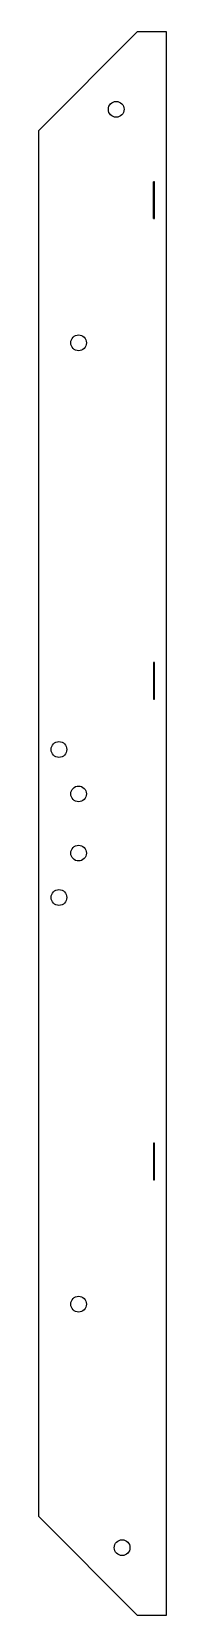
# Model space of a CAD drawing. Header units: millimetres. Extents: x -26 to 0, y -302 to 19.
import ezdxf

# ---------------------------------------------------------------- set-up
doc = ezdxf.new("R2010")
doc.units = ezdxf.units.MM

msp = doc.modelspace()

# ---------------------------------------------------------------- linework, layer by layer
at = {"color": 7, "linetype": 'Continuous', "lineweight": 25}
for p, q in [((-25.82, -0.69), (-5.77, 19.36)), ((-5.77, 19.36), (0.08, 19.36)), ((0.08, 19.36), (0.08, -301.8)), ((-25.82, -281.75), (-25.82, -0.69)), ((-2.5, -18.54), (-2.5, -11.08)), ((-2.31, -11.08), (-2.5, -11.08)), ((-2.31, -18.54), (-2.31, -11.08)), ((-2.5, -18.54), (-2.31, -18.54)), ((-2.5, -108.56), (-2.5, -116.02)), ((-2.31, -108.56), (-2.5, -108.56)), ((-2.31, -116.02), (-2.31, -108.56)), ((-2.5, -116.02), (-2.31, -116.02)), ((-2.5, -206.04), (-2.5, -213.5)), ((-2.31, -206.04), (-2.5, -206.04)), ((-2.31, -213.5), (-2.31, -206.04)), ((-2.5, -213.5), (-2.31, -213.5)), ((-5.77, -301.8), (-25.82, -281.75)), ((0.08, -301.8), (-5.77, -301.8))]:
    msp.add_line(p, q, dxfattribs=at)
for centre in [(-10.08, 3.62), (-17.74, -43.74), (-21.74, -126.22), (-17.74, -135.22), (-17.74, -147.22), (-21.74, -156.22), (-17.74, -238.7), (-8.87, -288.08)]:
    msp.add_circle(centre, 1.6, dxfattribs=at)

doc.saveas('drawing.dxf')
